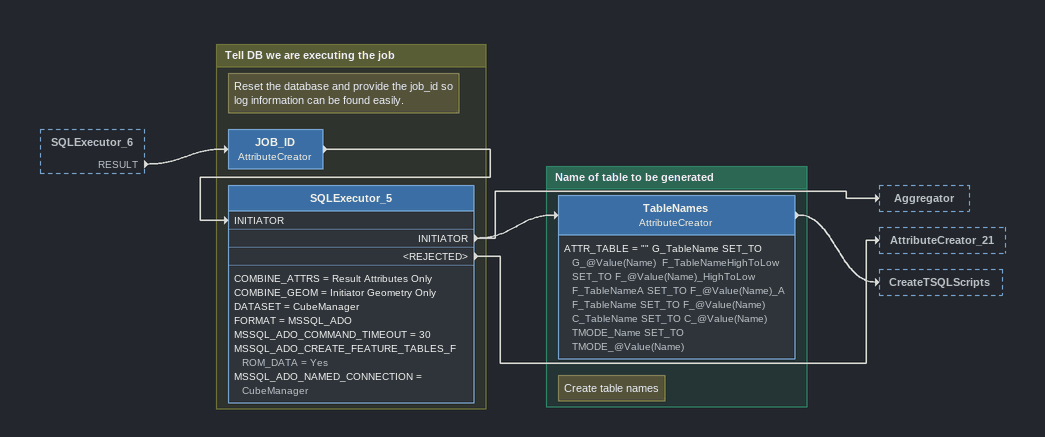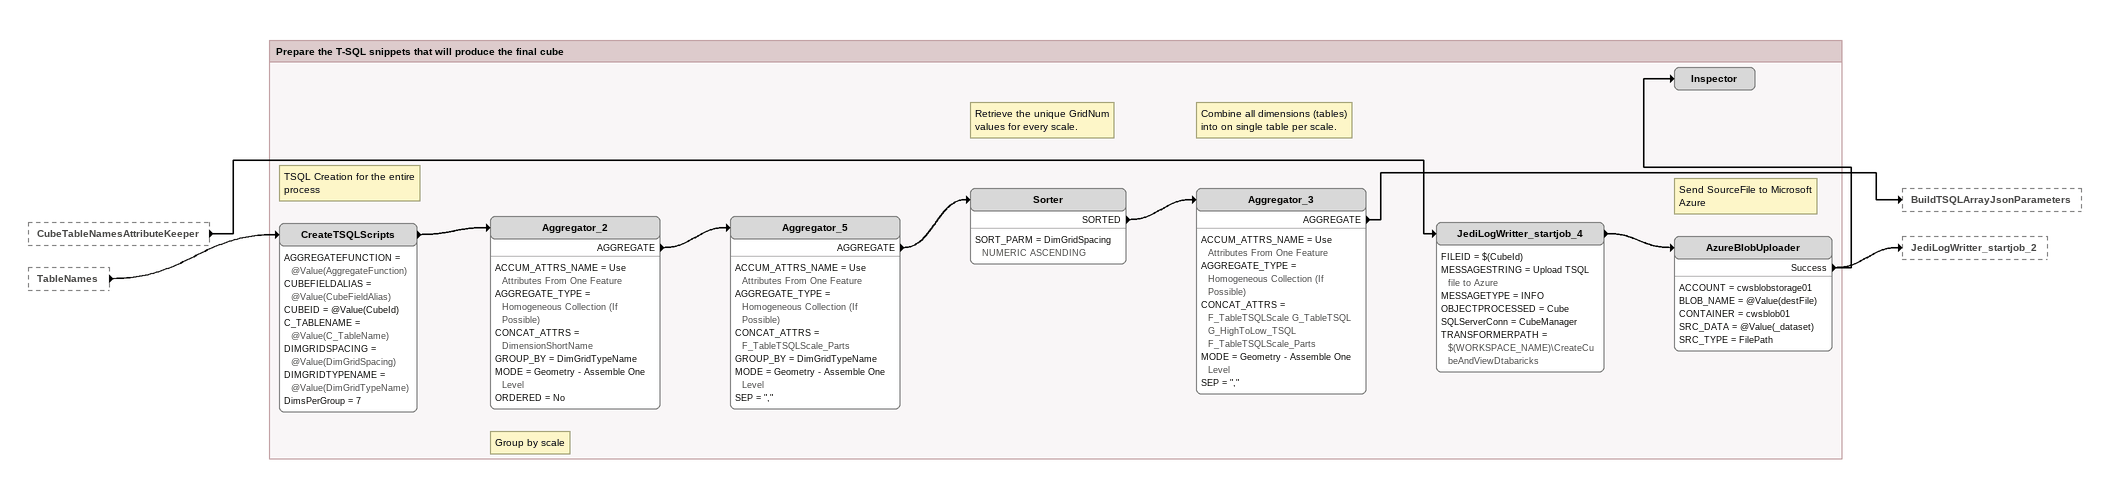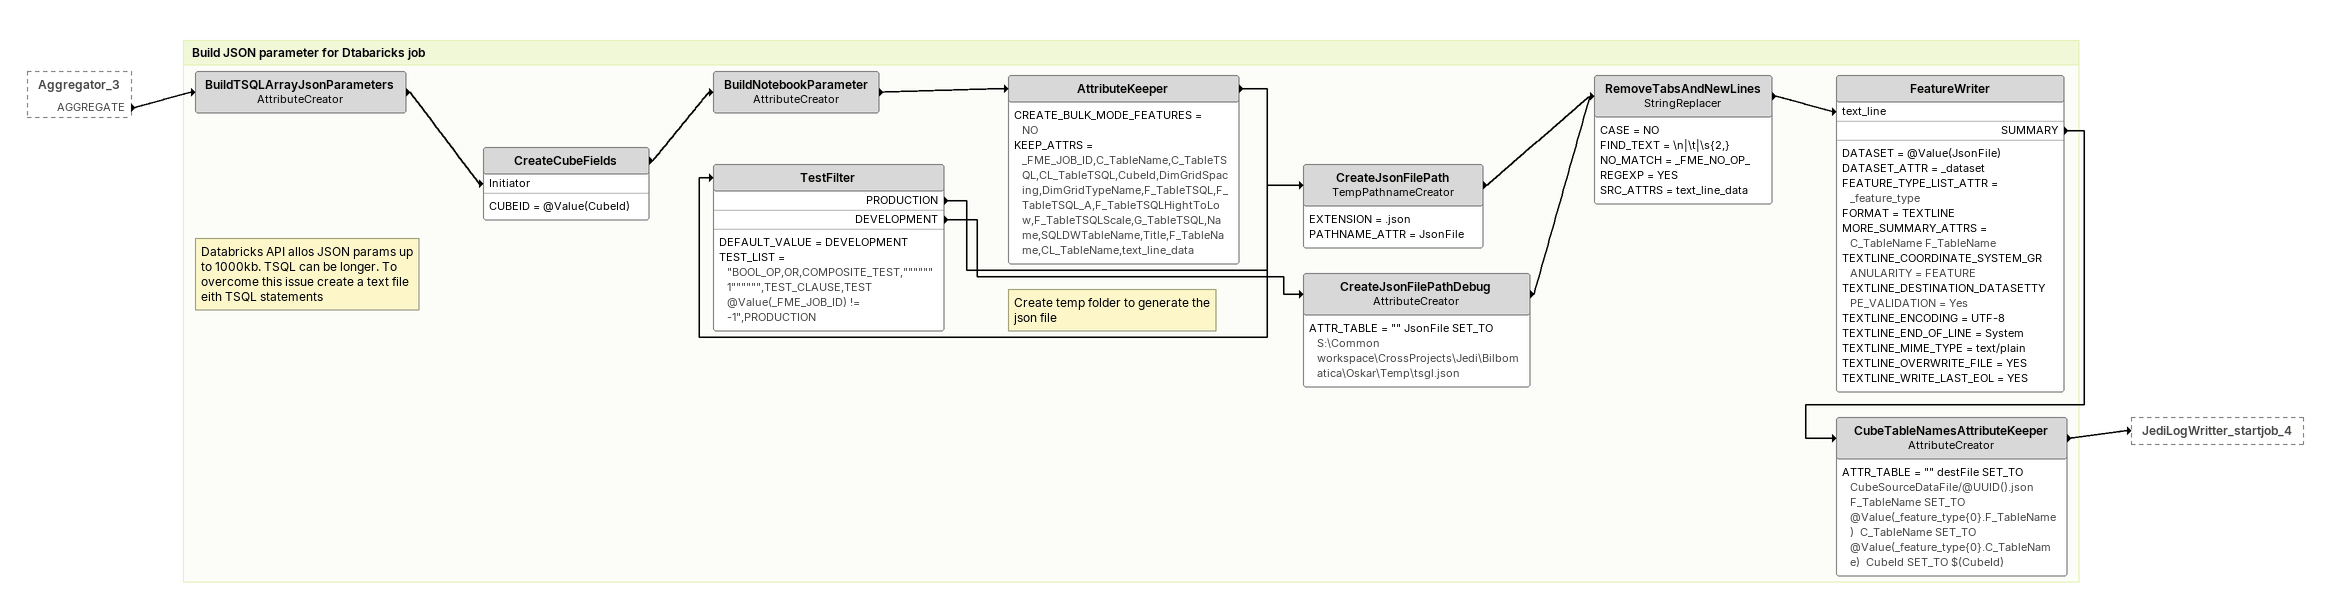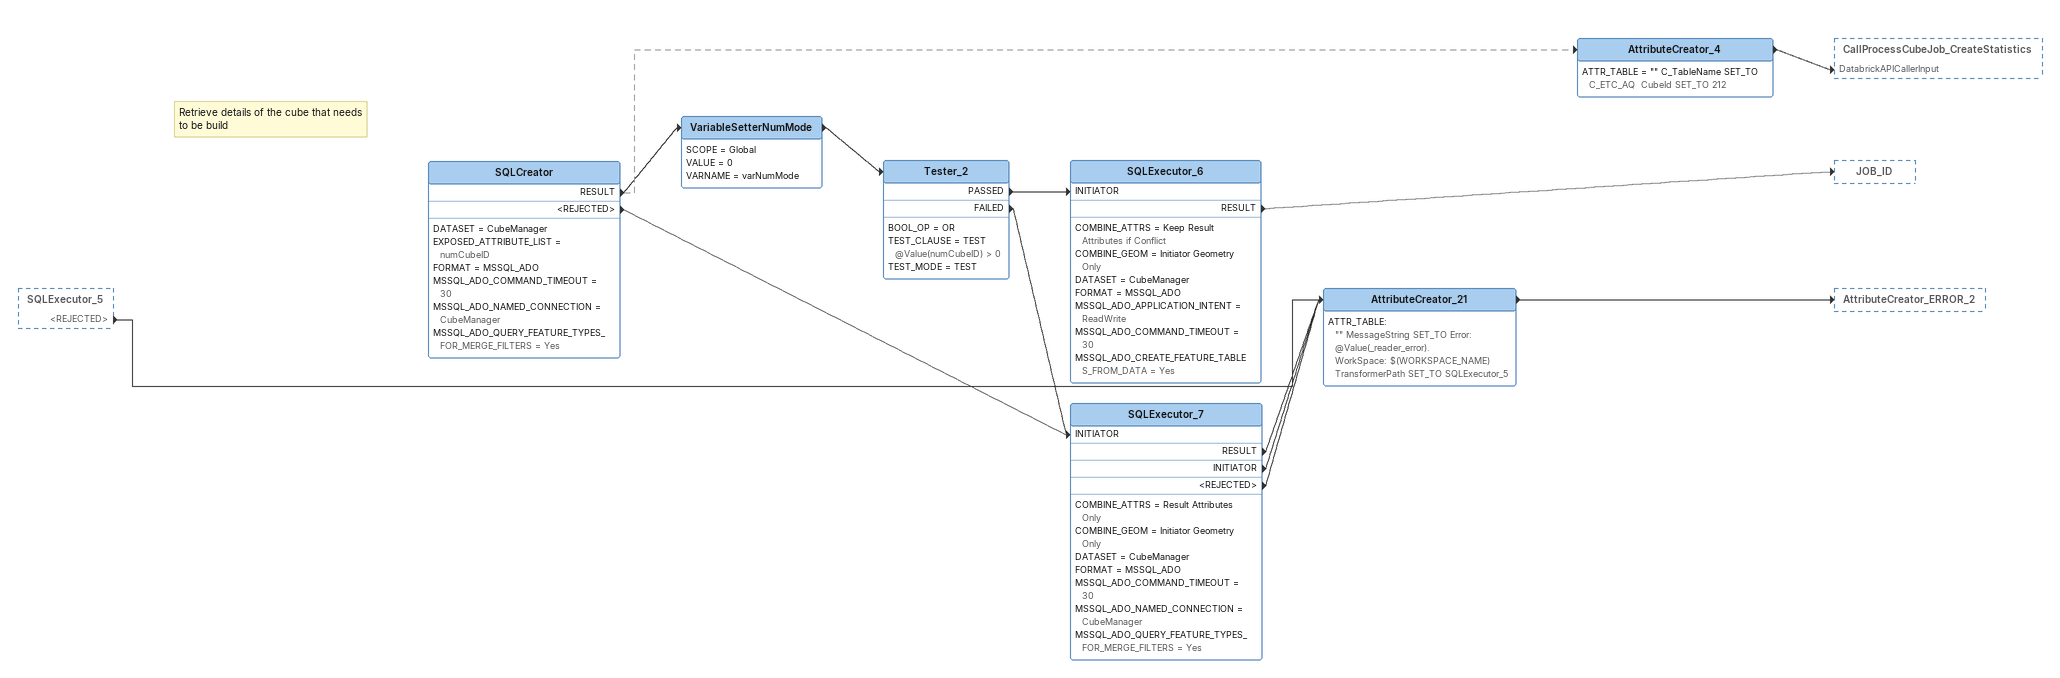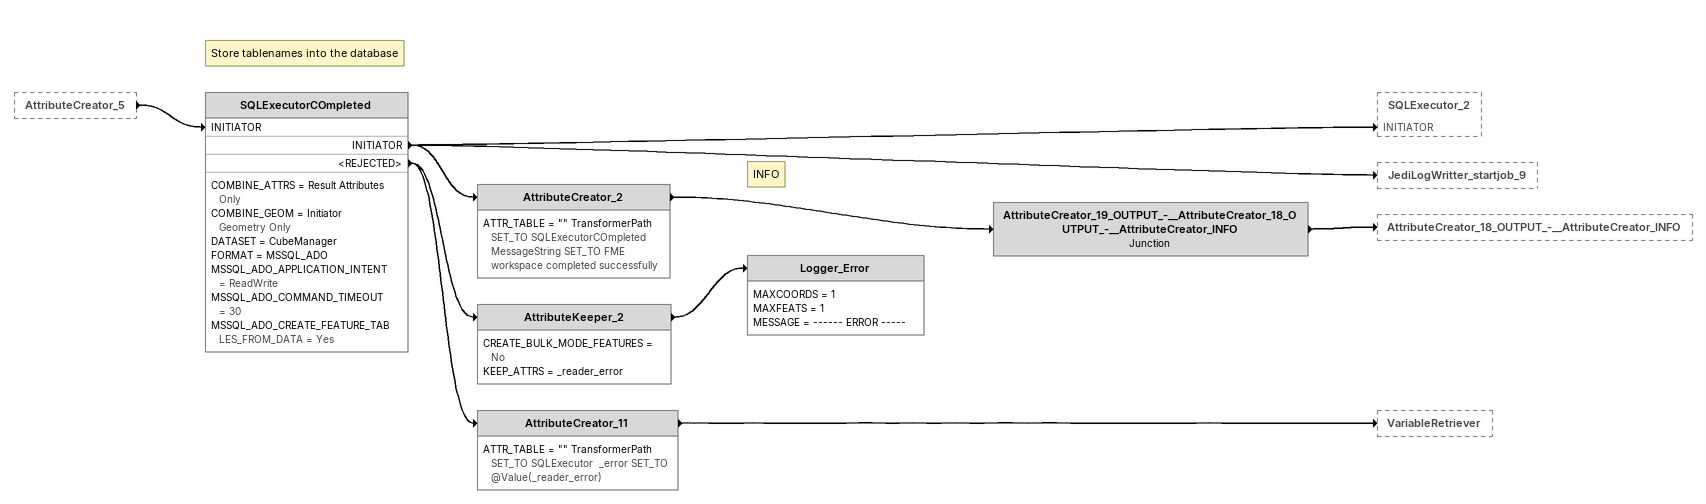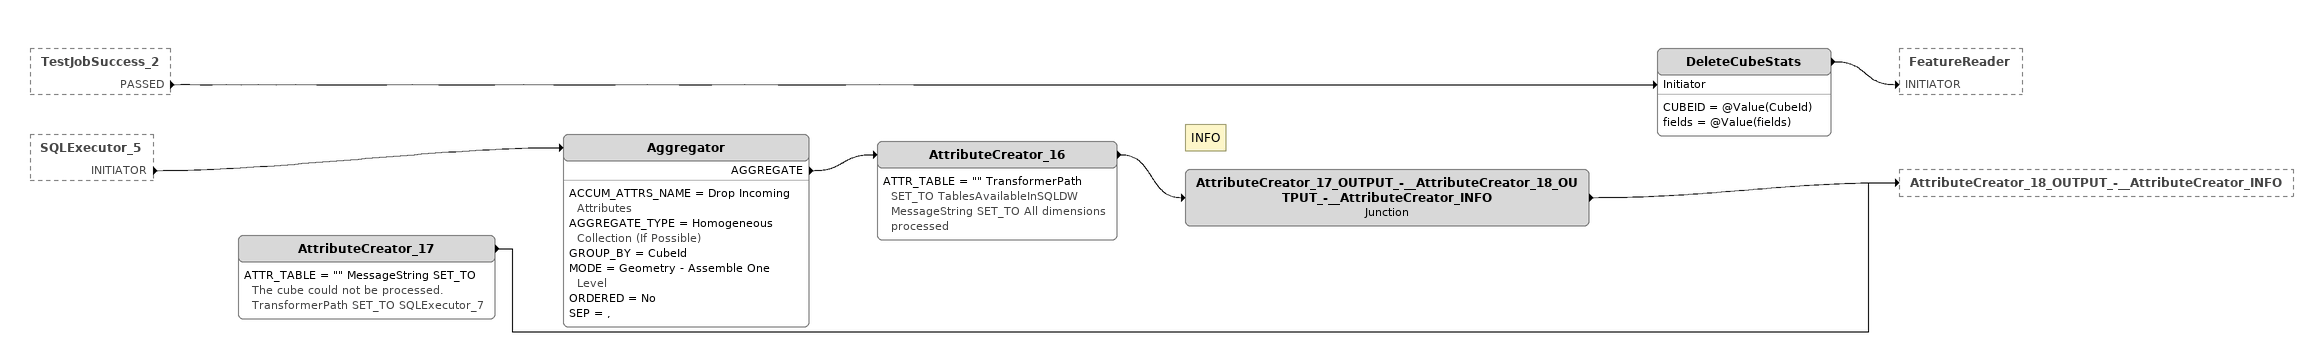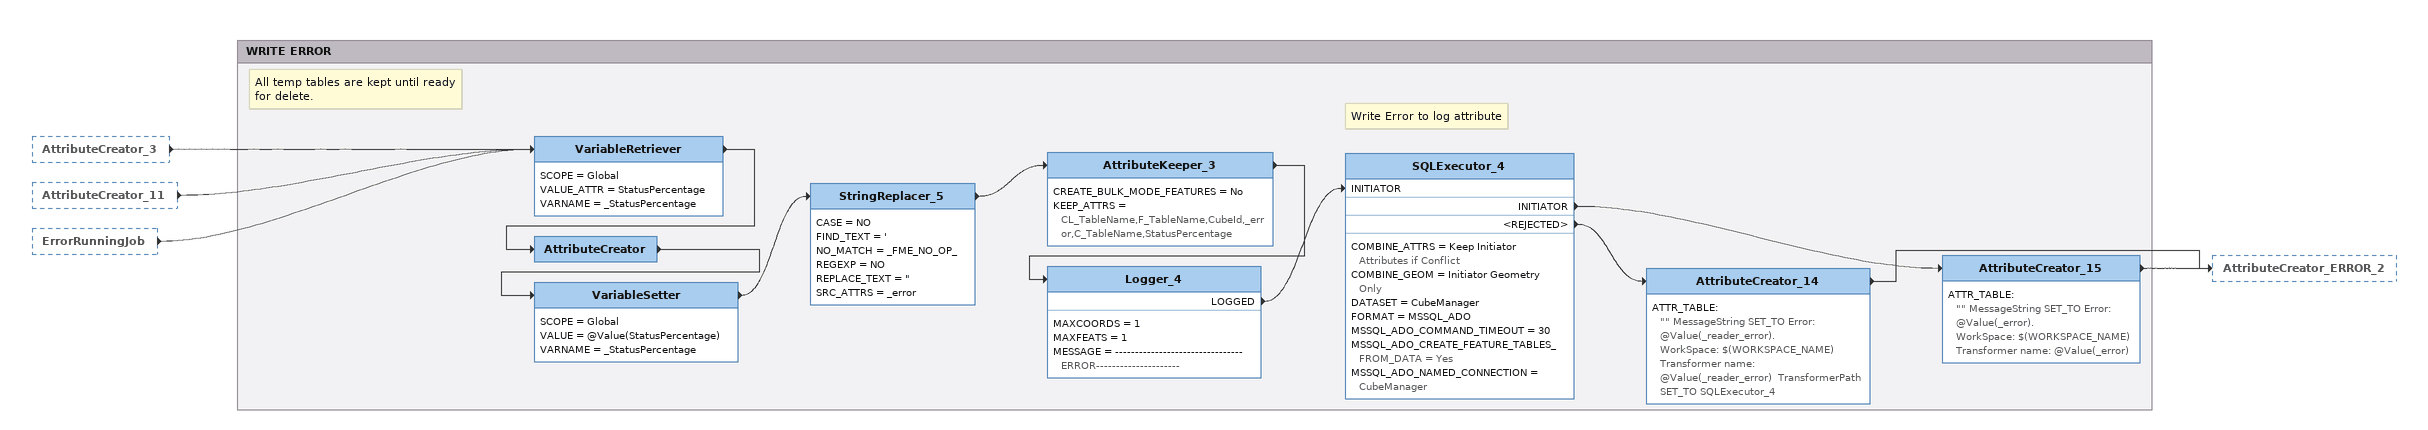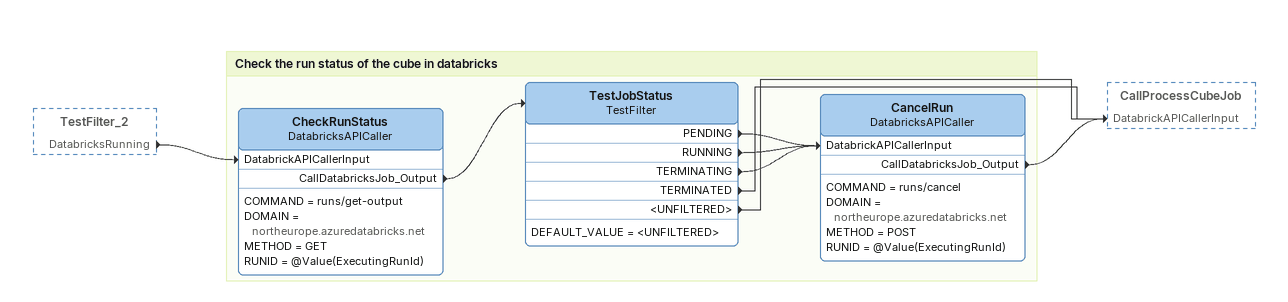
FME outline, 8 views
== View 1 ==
SQLExecutor_6 [outside]
    RESULT -> JOB_ID

Bookmark: Tell DB we are executing the job
Note: Reset the database and provide the job_id so log information can be found easily.
JOB_ID: AttributeCreator
    -> SQLExecutor_5 [INITIATOR]
SQLExecutor_5
    COMBINE_ATTRS = Result Attributes Only
    COMBINE_GEOM = Initiator Geometry Only
    DATASET = CubeManager
    FORMAT = MSSQL_ADO
    MSSQL_ADO_COMMAND_TIMEOUT = 30
    MSSQL_ADO_CREATE_FEATURE_TABLES_FROM_DATA = Yes
    MSSQL_ADO_NAMED_CONNECTION = CubeManager
    INITIATOR -> Aggregator
    INITIATOR -> TableNames
    <REJECTED> -> AttributeCreator_21

Bookmark: Name of table to be generated
Note: Create table names
TableNames: AttributeCreator
    ATTR_TABLE = "" G_TableName SET_TO G_@Value(Name)  F_TableNameHighToLow SET_TO F_@Value(Name)_HighToLow  F_TableNameA SET_TO F_@Value(Name)_A  F_TableName SET_TO F_@Value(Name)  C_TableName SET_TO C_@Value(Name)  TMODE_Name SET_TO TMODE_@Value(Name)
    -> CreateTSQLScripts

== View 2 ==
CubeTableNamesAttributeKeeper [outside]
    -> JediLogWritter_startjob_4
TableNames [outside]
    -> CreateTSQLScripts

Bookmark: Prepare the T-SQL snippets that will produce the final cube
Note: TSQL Creation for the entire process
CreateTSQLScripts
    AGGREGATEFUNCTION = @Value(AggregateFunction)
    CUBEFIELDALIAS = @Value(CubeFieldAlias)
    CUBEID = @Value(CubeId)
    C_TABLENAME = @Value(C_TableName)
    DIMGRIDSPACING = @Value(DimGridSpacing)
    DIMGRIDTYPENAME = @Value(DimGridTypeName)
    DimsPerGroup = 7
    -> Aggregator_2
Note: Group by scale
Aggregator_2
    ACCUM_ATTRS_NAME = Use Attributes From One Feature
    AGGREGATE_TYPE = Homogeneous Collection (If Possible)
    CONCAT_ATTRS = DimensionShortName
    GROUP_BY = DimGridTypeName
    MODE = Geometry - Assemble One Level
    ORDERED = No
    AGGREGATE -> Aggregator_5
Aggregator_5
    ACCUM_ATTRS_NAME = Use Attributes From One Feature
    AGGREGATE_TYPE = Homogeneous Collection (If Possible)
    CONCAT_ATTRS = F_TableTSQLScale_Parts
    GROUP_BY = DimGridTypeName
    MODE = Geometry - Assemble One Level
    SEP = ","
    AGGREGATE -> Sorter
Note: Retrieve the unique GridNum values for every scale.
Sorter
    SORT_PARM = DimGridSpacing NUMERIC ASCENDING
    SORTED -> Aggregator_3
Note: Combine all dimensions (tables) into on single table per scale.
Aggregator_3
    ACCUM_ATTRS_NAME = Use Attributes From One Feature
    AGGREGATE_TYPE = Homogeneous Collection (If Possible)
    CONCAT_ATTRS = F_TableTSQLScale G_TableTSQL G_HighToLow_TSQL F_TableTSQLScale_Parts
    MODE = Geometry - Assemble One Level
    SEP = ","
    AGGREGATE -> BuildTSQLArrayJsonParameters
JediLogWritter_startjob_4
    FILEID = $(CubeId)
    MESSAGESTRING = Upload TSQL file to Azure
    MESSAGETYPE = INFO
    OBJECTPROCESSED = Cube
    SQLServerConn = CubeManager
    TRANSFORMERPATH = $(WORKSPACE_NAME)\CreateCubeAndViewDtabaricks
    -> AzureBlobUploader
Note: Send SourceFile to Microsoft Azure
AzureBlobUploader
    ACCOUNT = cwsblobstorage01
    BLOB_NAME = @Value(destFile)
    CONTAINER = cwsblob01
    SRC_DATA = @Value(_dataset)
    SRC_TYPE = FilePath
    Success -> JediLogWritter_startjob_2
    Success -> Inspector
Inspector

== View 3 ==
Aggregator_3 [outside]
    AGGREGATE -> BuildTSQLArrayJsonParameters

Bookmark: Build JSON parameter for Dtabaricks job
BuildTSQLArrayJsonParameters: AttributeCreator
    -> CreateCubeFields [Initiator]
Note: Databricks API allos JSON params up to 1000kb. TSQL can be longer. To overcome this issue create a text file eith TSQL statements
CreateCubeFields
    CUBEID = @Value(CubeId)
    -> BuildNotebookParameter
BuildNotebookParameter: AttributeCreator
    -> AttributeKeeper
AttributeKeeper
    CREATE_BULK_MODE_FEATURES = NO
    KEEP_ATTRS = _FME_JOB_ID,C_TableName,C_TableTSQL,CL_TableTSQL,CubeId,DimGridSpacing,DimGridTypeName,F_TableTSQL,F_TableTSQL_A,F_TableTSQLHightToLow,F_TableTSQLScale,G_TableTSQL,Name,SQLDWTableName,Title,F_TableName,CL_TableName,text_line_data
    -> TestFilter
TestFilter
    DEFAULT_VALUE = DEVELOPMENT
    TEST_LIST = "BOOL_OP,OR,COMPOSITE_TEST,""""""1"""""",TEST_CLAUSE,TEST @Value(_FME_JOB_ID) != -1",PRODUCTION
    PRODUCTION -> CreateJsonFilePath
    DEVELOPMENT -> CreateJsonFilePathDebug
Note: Create temp folder to generate the json file
CreateJsonFilePath: TempPathnameCreator
    EXTENSION = .json
    PATHNAME_ATTR = JsonFile
    -> RemoveTabsAndNewLines
CreateJsonFilePathDebug: AttributeCreator
    ATTR_TABLE = "" JsonFile SET_TO S:\Common workspace\CrossProjects\Jedi\Bilbomatica\Oskar\Temp\tsgl.json
    -> RemoveTabsAndNewLines
RemoveTabsAndNewLines: StringReplacer
    CASE = NO
    FIND_TEXT = \n|\t|\s{2,}
    NO_MATCH = _FME_NO_OP_
    REGEXP = YES
    SRC_ATTRS = text_line_data
    -> FeatureWriter [text_line]
FeatureWriter
    DATASET = @Value(JsonFile)
    DATASET_ATTR = _dataset
    FEATURE_TYPE_LIST_ATTR = _feature_type
    FORMAT = TEXTLINE
    MORE_SUMMARY_ATTRS = C_TableName F_TableName
    TEXTLINE_COORDINATE_SYSTEM_GRANULARITY = FEATURE
    TEXTLINE_DESTINATION_DATASETTYPE_VALIDATION = Yes
    TEXTLINE_ENCODING = UTF-8
    TEXTLINE_END_OF_LINE = System
    TEXTLINE_MIME_TYPE = text/plain
    TEXTLINE_OVERWRITE_FILE = YES
    TEXTLINE_WRITE_LAST_EOL = YES
    SUMMARY -> CubeTableNamesAttributeKeeper
CubeTableNamesAttributeKeeper: AttributeCreator
    ATTR_TABLE = "" destFile SET_TO CubeSourceDataFile/@UUID().json  F_TableName SET_TO @Value(_feature_type{0}.F_TableName)  C_TableName SET_TO @Value(_feature_type{0}.C_TableName)  CubeId SET_TO $(CubeId)
    -> JediLogWritter_startjob_4

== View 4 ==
SQLExecutor_5 [outside]
    <REJECTED> -> AttributeCreator_21
Note: Retrieve details of the cube that needs to be build
SQLCreator
    DATASET = CubeManager
    EXPOSED_ATTRIBUTE_LIST = numCubeID
    FORMAT = MSSQL_ADO
    MSSQL_ADO_COMMAND_TIMEOUT = 30
    MSSQL_ADO_NAMED_CONNECTION = CubeManager
    MSSQL_ADO_QUERY_FEATURE_TYPES_FOR_MERGE_FILTERS = Yes
    RESULT -> VariableSetterNumMode
    RESULT -> AttributeCreator_4 [off]
    <REJECTED> -> SQLExecutor_7 [INITIATOR]
AttributeCreator_4
    ATTR_TABLE = "" C_TableName SET_TO C_ETC_AQ  CubeId SET_TO 212
    -> CallProcessCubeJob_CreateStatistics [DatabrickAPICallerInput]
VariableSetterNumMode
    SCOPE = Global
    VALUE = 0
    VARNAME = varNumMode
    -> Tester_2
Tester_2
    BOOL_OP = OR
    TEST_CLAUSE = TEST @Value(numCubeID) > 0
    TEST_MODE = TEST
    PASSED -> SQLExecutor_6 [INITIATOR]
    FAILED -> SQLExecutor_7 [INITIATOR]
SQLExecutor_6
    COMBINE_ATTRS = Keep Result Attributes if Conflict
    COMBINE_GEOM = Initiator Geometry Only
    DATASET = CubeManager
    FORMAT = MSSQL_ADO
    MSSQL_ADO_APPLICATION_INTENT = ReadWrite
    MSSQL_ADO_COMMAND_TIMEOUT = 30
    MSSQL_ADO_CREATE_FEATURE_TABLES_FROM_DATA = Yes
    RESULT -> JOB_ID
SQLExecutor_7
    COMBINE_ATTRS = Result Attributes Only
    COMBINE_GEOM = Initiator Geometry Only
    DATASET = CubeManager
    FORMAT = MSSQL_ADO
    MSSQL_ADO_COMMAND_TIMEOUT = 30
    MSSQL_ADO_NAMED_CONNECTION = CubeManager
    MSSQL_ADO_QUERY_FEATURE_TYPES_FOR_MERGE_FILTERS = Yes
    RESULT -> AttributeCreator_21
    INITIATOR -> AttributeCreator_21
    <REJECTED> -> AttributeCreator_21
AttributeCreator_21
    ATTR_TABLE:
      "" MessageString SET_TO Error: @Value(_reader_error).
      WorkSpace: $(WORKSPACE_NAME)  TransformerPath SET_TO SQLExecutor_5
    -> AttributeCreator_ERROR_2

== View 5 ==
AttributeCreator_5 [outside]
    -> SQLExecutorCOmpleted [INITIATOR]
Note: Store tablenames into the database
SQLExecutorCOmpleted
    COMBINE_ATTRS = Result Attributes Only
    COMBINE_GEOM = Initiator Geometry Only
    DATASET = CubeManager
    FORMAT = MSSQL_ADO
    MSSQL_ADO_APPLICATION_INTENT = ReadWrite
    MSSQL_ADO_COMMAND_TIMEOUT = 30
    MSSQL_ADO_CREATE_FEATURE_TABLES_FROM_DATA = Yes
    INITIATOR -> AttributeCreator_2
    INITIATOR -> SQLExecutor_2 [INITIATOR]
    INITIATOR -> JediLogWritter_startjob_9
    <REJECTED> -> AttributeKeeper_2
    <REJECTED> -> AttributeCreator_11
AttributeCreator_2
    ATTR_TABLE = "" TransformerPath SET_TO SQLExecutorCOmpleted  MessageString SET_TO FME workspace completed successfully
    -> AttributeCreator_19_OUTPUT_-__AttributeCreator_18_OUTPUT_-__AttributeCreator_INFO
Note: INFO
AttributeCreator_19_OUTPUT_-__AttributeCreator_18_OUTPUT_-__AttributeCreator_INFO: Junction
    -> AttributeCreator_18_OUTPUT_-__AttributeCreator_INFO
AttributeKeeper_2
    CREATE_BULK_MODE_FEATURES = No
    KEEP_ATTRS = _reader_error
    -> Logger_Error
Logger_Error
    MAXCOORDS = 1
    MAXFEATS = 1
    MESSAGE = ------ ERROR -----
AttributeCreator_11
    ATTR_TABLE = "" TransformerPath SET_TO SQLExecutor  _error SET_TO @Value(_reader_error)
    -> VariableRetriever

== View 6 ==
TestJobSuccess_2 [outside]
    PASSED -> DeleteCubeStats [Initiator]
SQLExecutor_5 [outside]
    INITIATOR -> Aggregator
DeleteCubeStats
    CUBEID = @Value(CubeId)
    fields = @Value(fields)
    -> FeatureReader [INITIATOR]
Aggregator
    ACCUM_ATTRS_NAME = Drop Incoming Attributes
    AGGREGATE_TYPE = Homogeneous Collection (If Possible)
    GROUP_BY = CubeId
    MODE = Geometry - Assemble One Level
    ORDERED = No
    SEP = ,
    AGGREGATE -> AttributeCreator_16
AttributeCreator_16
    ATTR_TABLE = "" TransformerPath SET_TO TablesAvailableInSQLDW  MessageString SET_TO All dimensions processed
    -> AttributeCreator_17_OUTPUT_-__AttributeCreator_18_OUTPUT_-__AttributeCreator_INFO
Note: INFO
AttributeCreator_17_OUTPUT_-__AttributeCreator_18_OUTPUT_-__AttributeCreator_INFO: Junction
    -> AttributeCreator_18_OUTPUT_-__AttributeCreator_INFO
AttributeCreator_17
    ATTR_TABLE = "" MessageString SET_TO The cube could not be processed.  TransformerPath SET_TO SQLExecutor_7
    -> AttributeCreator_18_OUTPUT_-__AttributeCreator_INFO

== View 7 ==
AttributeCreator_3 [outside]
    -> VariableRetriever
AttributeCreator_11 [outside]
    -> VariableRetriever
ErrorRunningJob [outside]
    -> VariableRetriever

Bookmark: WRITE ERROR
Note: All temp tables are kept until ready for delete.
VariableRetriever
    SCOPE = Global
    VALUE_ATTR = StatusPercentage
    VARNAME = _StatusPercentage
    -> AttributeCreator
AttributeCreator
    -> VariableSetter
VariableSetter
    SCOPE = Global
    VALUE = @Value(StatusPercentage)
    VARNAME = _StatusPercentage
    -> StringReplacer_5
StringReplacer_5
    CASE = NO
    FIND_TEXT = '
    NO_MATCH = _FME_NO_OP_
    REGEXP = NO
    REPLACE_TEXT = "
    SRC_ATTRS = _error
    -> AttributeKeeper_3
AttributeKeeper_3
    CREATE_BULK_MODE_FEATURES = No
    KEEP_ATTRS = CL_TableName,F_TableName,CubeId,_error,C_TableName,StatusPercentage
    -> Logger_4
Logger_4
    MAXCOORDS = 1
    MAXFEATS = 1
    MESSAGE = -------------------------------- ERROR---------------------
    LOGGED -> SQLExecutor_4 [INITIATOR]
Note: Write Error to log attribute
SQLExecutor_4
    COMBINE_ATTRS = Keep Initiator Attributes if Conflict
    COMBINE_GEOM = Initiator Geometry Only
    DATASET = CubeManager
    FORMAT = MSSQL_ADO
    MSSQL_ADO_COMMAND_TIMEOUT = 30
    MSSQL_ADO_CREATE_FEATURE_TABLES_FROM_DATA = Yes
    MSSQL_ADO_NAMED_CONNECTION = CubeManager
    INITIATOR -> AttributeCreator_15
    <REJECTED> -> AttributeCreator_14
AttributeCreator_15
    ATTR_TABLE:
      "" MessageString SET_TO Error: @Value(_error).
      WorkSpace: $(WORKSPACE_NAME)
      Transformer name: @Value(_error)
    -> AttributeCreator_ERROR_2
AttributeCreator_14
    ATTR_TABLE:
      "" MessageString SET_TO Error: @Value(_reader_error).
      WorkSpace: $(WORKSPACE_NAME)
      Transformer name: @Value(_reader_error)  TransformerPath SET_TO SQLExecutor_4
    -> AttributeCreator_ERROR_2

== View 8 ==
TestFilter_2 [outside]
    DatabricksRunning -> CheckRunStatus [DatabrickAPICallerInput]

Bookmark: Check the run status of the cube in databricks
CheckRunStatus: DatabricksAPICaller
    COMMAND = runs/get-output
    DOMAIN = northeurope.azuredatabricks.net
    METHOD = GET
    RUNID = @Value(ExecutingRunId)
    CallDatabricksJob_Output -> TestJobStatus
TestJobStatus: TestFilter
    DEFAULT_VALUE = <UNFILTERED>
    PENDING -> CancelRun [DatabrickAPICallerInput]
    RUNNING -> CancelRun [DatabrickAPICallerInput]
    TERMINATING -> CancelRun [DatabrickAPICallerInput]
    TERMINATED -> CallProcessCubeJob [DatabrickAPICallerInput]
    <UNFILTERED> -> CallProcessCubeJob [DatabrickAPICallerInput]
CancelRun: DatabricksAPICaller
    COMMAND = runs/cancel
    DOMAIN = northeurope.azuredatabricks.net
    METHOD = POST
    RUNID = @Value(ExecutingRunId)
    CallDatabricksJob_Output -> CallProcessCubeJob [DatabrickAPICallerInput]
